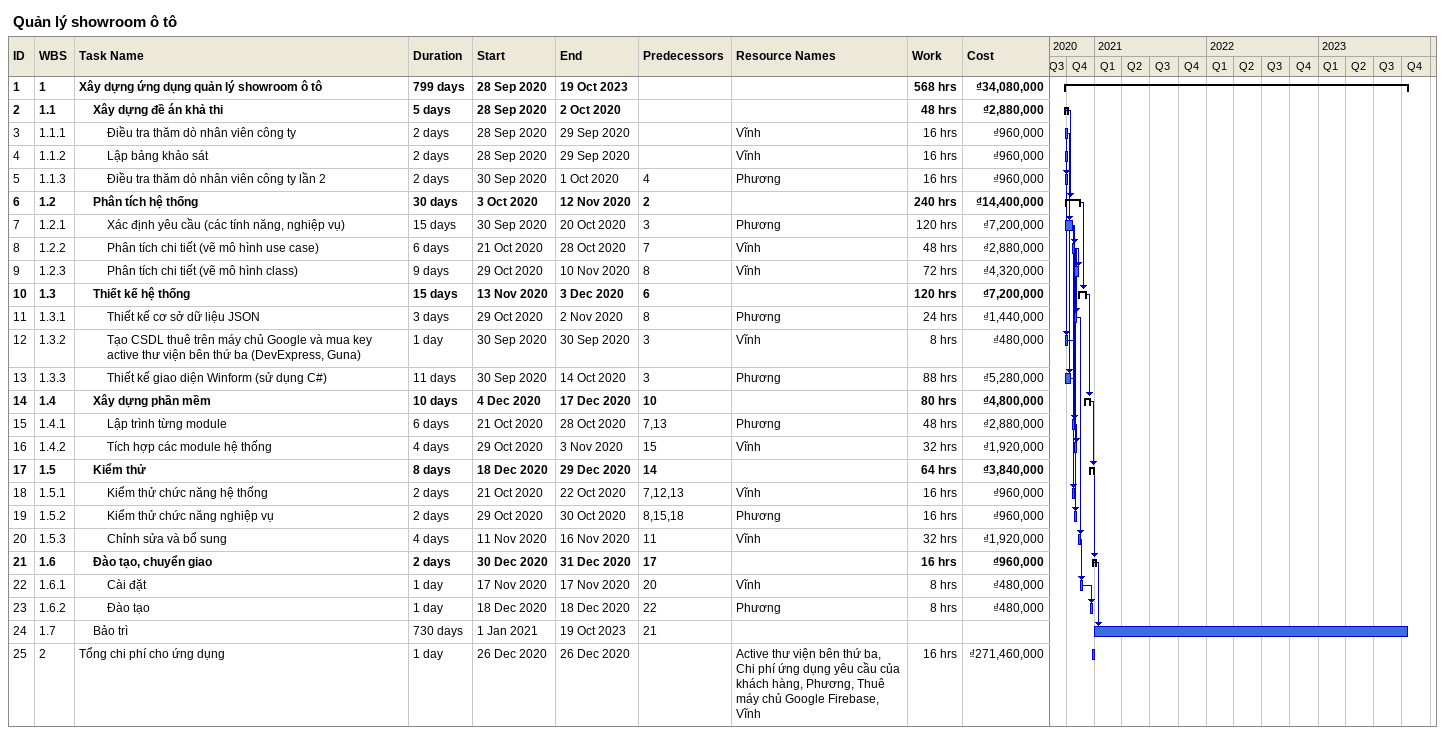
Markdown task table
Quản lý showroom ô tô

| ID | WBS | Task | Duration | Start | Finish | Predecessors | Resources | Work (h) | Cost (₫) |
|---|---|---|---|---|---|---|---|---|---|
| 1 | 1 | **Xây dựng ứng dụng quản lý showroom ô tô** | 799d | 2020-09-28 | 2023-10-19 |  |  | 568 | 34080000 |
| 2 | 1.1 | **Xây dựng đề án khả thi** | 5d | 2020-09-28 | 2020-10-02 |  |  | 48 | 2880000 |
| 3 | 1.1.1 | Điều tra thăm dò nhân viên công ty | 2d | 2020-09-28 | 2020-09-29 |  | Vĩnh | 16 | 960000 |
| 4 | 1.1.2 | Lập bảng khảo sát | 2d | 2020-09-28 | 2020-09-29 |  | Vĩnh | 16 | 960000 |
| 5 | 1.1.3 | Điều tra thăm dò nhân viên công ty lần 2 | 2d | 2020-09-30 | 2020-10-01 | 4 | Phương | 16 | 960000 |
| 6 | 1.2 | **Phân tích hệ thống** | 30d | 2020-10-03 | 2020-11-12 | 2 |  | 240 | 14400000 |
| 7 | 1.2.1 | Xác định yêu cầu (các tính năng, nghiệp vụ) | 15d | 2020-09-30 | 2020-10-20 | 3 | Phương | 120 | 7200000 |
| 8 | 1.2.2 | Phân tích chi tiết (vẽ mô hình use case) | 6d | 2020-10-21 | 2020-10-28 | 7 | Vĩnh | 48 | 2880000 |
| 9 | 1.2.3 | Phân tích chi tiết (vẽ mô hình class) | 9d | 2020-10-29 | 2020-11-10 | 8 | Vĩnh | 72 | 4320000 |
| 10 | 1.3 | **Thiết kế hệ thống** | 15d | 2020-11-13 | 2020-12-03 | 6 |  | 120 | 7200000 |
| 11 | 1.3.1 | Thiết kế cơ sở dữ liệu JSON | 3d | 2020-10-29 | 2020-11-02 | 8 | Phương | 24 | 1440000 |
| 12 | 1.3.2 | Tạo CSDL thuê trên máy chủ Google và mua key active thư viện bên thứ ba (DevExpress, Guna) | 1d | 2020-09-30 | 2020-09-30 | 3 | Vĩnh | 8 | 480000 |
| 13 | 1.3.3 | Thiết kế giao diện Winform (sử dụng C#) | 11d | 2020-09-30 | 2020-10-14 | 3 | Phương | 88 | 5280000 |
| 14 | 1.4 | **Xây dựng phần mềm** | 10d | 2020-12-04 | 2020-12-17 | 10 |  | 80 | 4800000 |
| 15 | 1.4.1 | Lập trình từng module | 6d | 2020-10-21 | 2020-10-28 | 7, 13 | Phương | 48 | 2880000 |
| 16 | 1.4.2 | Tích hợp các module hệ thống | 4d | 2020-10-29 | 2020-11-03 | 15 | Vĩnh | 32 | 1920000 |
| 17 | 1.5 | **Kiểm thử** | 8d | 2020-12-18 | 2020-12-29 | 14 |  | 64 | 3840000 |
| 18 | 1.5.1 | Kiểm thử chức năng hệ thống | 2d | 2020-10-21 | 2020-10-22 | 7, 12, 13 | Vĩnh | 16 | 960000 |
| 19 | 1.5.2 | Kiểm thử chức năng nghiệp vụ | 2d | 2020-10-29 | 2020-10-30 | 8, 15, 18 | Phương | 16 | 960000 |
| 20 | 1.5.3 | Chỉnh sửa và bổ sung | 4d | 2020-11-11 | 2020-11-16 | 11 | Vĩnh | 32 | 1920000 |
| 21 | 1.6 | **Đào tạo, chuyển giao** | 2d | 2020-12-30 | 2020-12-31 | 17 |  | 16 | 960000 |
| 22 | 1.6.1 | Cài đặt | 1d | 2020-11-17 | 2020-11-17 | 20 | Vĩnh | 8 | 480000 |
| 23 | 1.6.2 | Đào tạo | 1d | 2020-12-18 | 2020-12-18 | 22 | Phương | 8 | 480000 |
| 24 | 1.7 | Bảo trì | 730d | 2021-01-01 | 2023-10-19 | 21 |  |  |  |
| 25 | 2 | Tổng chi phí cho ứng dụng | 1d | 2020-12-26 | 2020-12-26 |  | Active thư viện bên thứ ba, Chi phí ứng dụng yêu cầu của khách hàng, Phương, Thuê máy chủ Google Firebase, Vĩnh | 16 | 271460000 |
